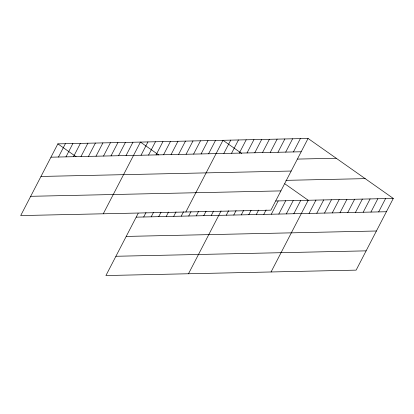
<?xml version="1.0" encoding="UTF-8"?>
<svg xmlns="http://www.w3.org/2000/svg" width="414" height="414" viewBox="0 0 414 414"><rect width="100%" height="100%" fill="white"/><g stroke="black" fill="none" stroke-linecap="round" stroke-linejoin="round"><path stroke-width="0.62" d="M308.078 138.457L57.867 143.87L20.7 215.575L270.911 210.162L308.078 138.457L393.3 198.425L356.133 270.13L105.922 275.543L138.204 213.267M58.472 157.02L65.376 143.71M65.981 156.859L72.88 143.549M73.485 156.699L80.388 143.384M80.994 156.533L87.892 143.223M88.498 156.373L95.401 143.063M96.007 156.207L102.905 142.897M103.51 156.047L110.414 142.737M111.019 155.887L117.918 142.571M118.523 155.721L125.421 142.411M126.032 155.56L132.93 142.25M103.267 213.79L140.434 142.085L158.666 154.914M141.045 155.234L147.943 141.924M148.548 155.074L155.447 141.764M156.057 154.908L162.956 141.598M163.561 154.748L170.459 141.438M171.07 154.588L177.968 141.272M143.699 216.988L145.997 212.548M178.574 154.422L185.472 141.112M151.203 216.822L153.506 212.387M186.083 154.262L192.981 140.951M158.712 216.662L161.01 212.227M193.586 154.096L200.485 140.786M166.216 216.501L168.514 212.061M201.095 153.936L207.994 140.625M173.725 216.336L176.022 211.901M208.599 153.775L215.497 140.46M181.228 216.175L183.526 211.735M185.839 212.004L223.006 140.299L241.755 153.49M188.737 216.01L191.035 211.575M223.839 153.444L230.738 140.134M196.241 215.849L198.539 211.414M231.571 153.278L238.474 139.963M203.745 215.689L206.048 211.249M239.308 153.108L246.206 139.797M211.254 215.523L213.552 211.088M247.039 152.942L253.942 139.632M188.494 273.752L221.06 210.928M254.776 152.776L261.674 139.461M226.267 215.202L228.564 210.762M262.507 152.606L269.405 139.295M233.77 215.037L236.073 210.602M270.244 152.44L277.142 139.13M241.279 214.876L243.577 210.436M277.975 152.274L284.873 138.959M248.783 214.711L251.086 210.276M285.707 152.104L292.61 138.793M256.292 214.55L258.59 210.115M293.443 151.938L300.341 138.628M263.796 214.39L266.099 209.95M271.305 214.224L278.203 200.914M278.808 214.064L285.712 200.754M286.317 213.903L293.215 200.588M293.821 213.738L300.724 200.428M271.061 271.967L308.228 200.262L284.791 183.775M309.061 213.407L315.965 200.097M316.798 213.241L323.696 199.931M324.529 213.075L331.428 199.76M332.266 212.905L339.164 199.595M339.997 212.739L346.896 199.429M347.729 212.573L354.632 199.258M355.466 212.403L362.364 199.093M363.197 212.237L370.1 198.927M370.934 212.071L377.832 198.756M378.665 211.901L385.569 198.591M50.969 157.185L301.175 151.772M297.531 159.085L336.199 158.246M40.981 176.452L291.187 171.039M285.903 180.349L365.174 178.636M30.688 196.308L280.899 190.895M275.703 200.966L393.3 198.425M136.19 217.148L386.402 211.735M126.203 236.42L376.414 231.007M115.91 256.271L366.121 250.858M57.867 143.87L76.098 156.699"/></g></svg>
